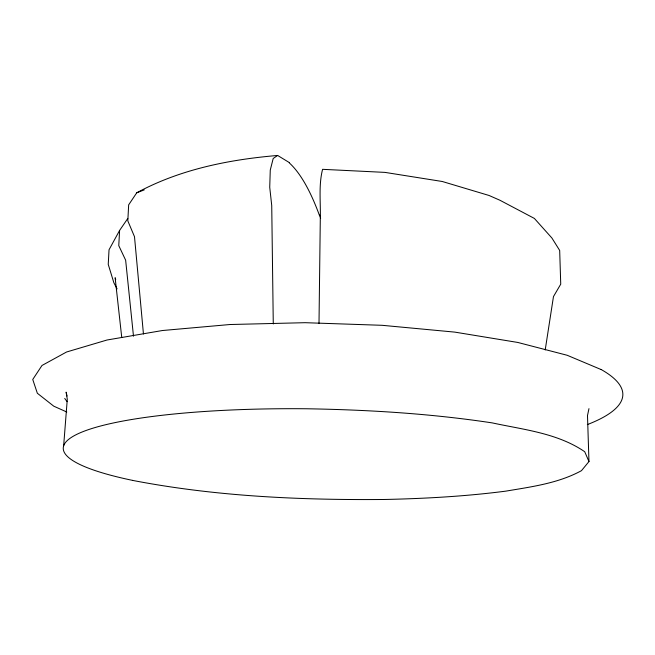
<?xml version="1.0" encoding="UTF-8"?>
<svg xmlns="http://www.w3.org/2000/svg" width="655" height="655" viewBox="0 0 655 655"><rect width="100%" height="100%" fill="white"/><g stroke="black" fill="none" stroke-linecap="round" stroke-linejoin="round"><path stroke-width="0.98" d="M319.001 323.488L320.303 218.402C320.737 202.149 318.51 185.152 322.587 169.326L384.96 172.388L442.281 181.492L489.031 195.468L499.896 200.233L534.365 218.426L551.911 238.027L559.681 250.447L560.737 284.164L553.467 296.592L545.206 349.95M127.791 218.467L119.595 230.429L118.776 245.633L125.645 260.199L133.489 336.187M132.515 480.369A261.951 45.031 1.3 0 1 63.65 445.867L67.285 399.247L66.13 392.148L67.031 396.062M588.968 408.646L587.494 415.532L588.968 461.554L581.476 470.667C558.199 483.349 531.541 486.796 505.766 491.144C465.377 496.384 424.694 498.627 383.994 499.487C299.867 500.183 215.241 496.375 132.474 480.377M119.595 230.429L109.033 249.784L108.239 264.366L113.872 282.772L117.089 288.88M289.273 162.546L277.638 155.456C229.045 159.566 179.969 169.342 136.739 192.791L128.658 204.859L127.823 220.874L134.496 236.692L143.445 333.993M277.638 155.456L273.2 158.477L270.269 170.054L269.729 187.264L271.727 205.539L273.274 323.971M136.739 192.791L144.231 189.901M601.053 369.518L567.197 355.28L517.794 342.45L454.824 332.118L382.152 325.306L305.156 322.694L229.995 324.52L162.44 330.521L107.043 340.002L66.573 351.997L41.986 365.474L32.75 379.482L37.343 393.246L53.743 406.165L66.785 412.011M64.73 398.461L67.08 401.564M588.968 461.554L584.718 451.721C557.52 433.102 523.689 429.705 492.265 422.901C430.72 413.575 368.528 409.801 306.335 408.761A262.418 45.097 1.3 0 0 63.617 445.867M115.714 279.636L115.133 277.72L121.732 337.341M319.673 215.102L320.639 218.393M289.256 162.874A299.179 79.468 89 0 1 319.558 215.724M601.143 369.51A294.062 64.87 1.3 0 1 587.347 424.587"/></g></svg>
